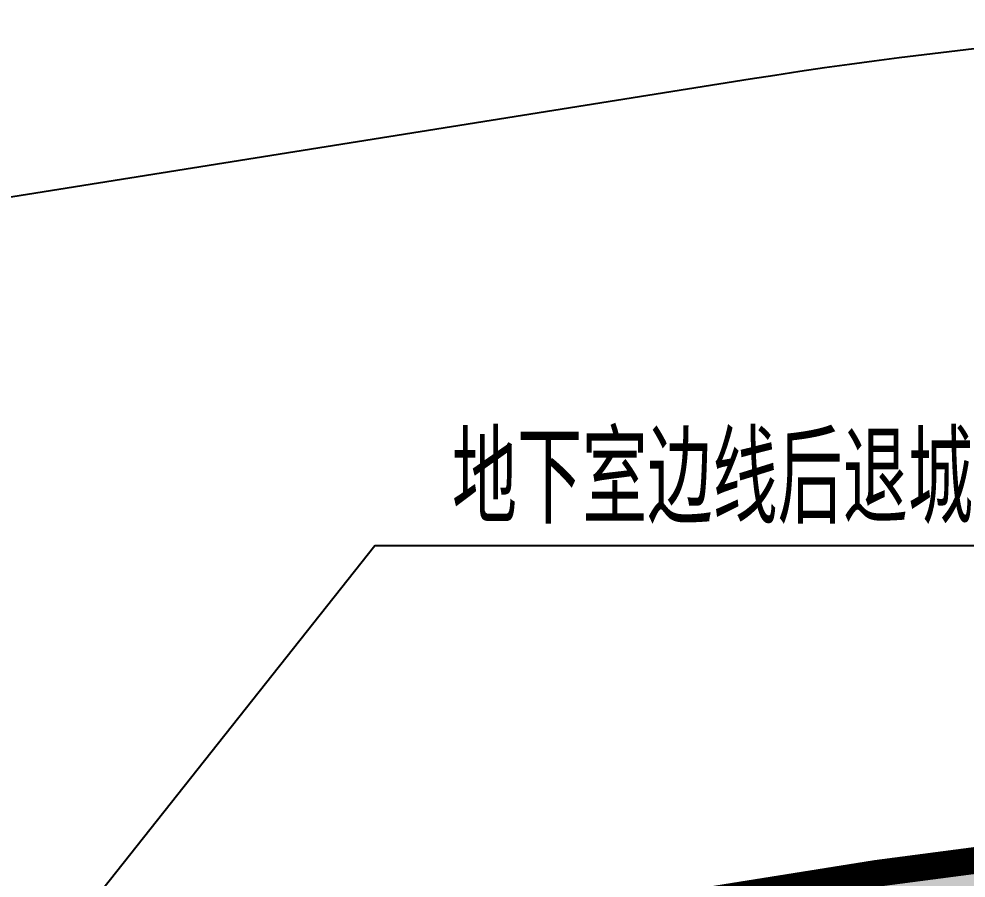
# Model space of a CAD drawing. Header units: metres. Extents: x 71066629 to 71645179, y 84793221 to 85208804.
# Drawn here: x 71238087 to 71255756, y 84969512 to 84985536 of the extents above; entities that cross this region are included whole.
import ezdxf

# ---------------------------------------------------------------- set-up
doc = ezdxf.new("R2010")
doc.units = ezdxf.units.M
doc.header["$LTSCALE"] = 1000
for name, pattern in [('ACAD_ISO03W100', [30, 12, -18]), ('CENTER', [50.8, 31.75, -6.35, 6.35, -6.35]), ('DASH', [0.35, 0.25, -0.1])]:
    doc.linetypes.add(name, pattern=pattern)
for name, color, linetype in [('DIM_SYMB', 3, 'Continuous'), ('G-PLTG', 105, 'Continuous'), ('G-SITE-BLUE', 5, 'Continuous'), ('G-SITE-GREN', 72, 'Continuous'), ('G-SITE-PROP', 1, 'Continuous'), ('G_DRIV_ROAD', 145, 'Continuous'), ('G_N_GUIDES', 3, 'DASH')]:
    doc.layers.add(name, color=color, linetype=linetype)
doc.styles.add('_TCH_DIM', font='SIMPLEX', dxfattribs={"bigfont": 'GBCBIG'})

# ---------------------------------------------------------------- blocks, each defined once
blk = doc.blocks.new('A$C237376EB')
at = {"layer": 'G-SITE-BLUE', "linetype": 'Continuous'}
blk.add_line((674.417, 572.261), (563.155, 554.51), dxfattribs=at)
blk.add_arc((688.597, 483.385), 90, 89.52146, 99.06476, dxfattribs=at)
at = {"layer": 'G-SITE-GREN', "color": 3, "linetype": 'Continuous'}
blk.add_line((562.857, 539.273), (676.781, 557.449), dxfattribs=at)
at = {"layer": 'G-SITE-GREN', "color": 3, "linetype": 'ACAD_ISO03W100'}
blk.add_arc((688.597, 483.385), 75, 89.52146, 99.06476, dxfattribs=at)

msp = doc.modelspace()

# ---------------------------------------------------------------- hatches: boundary and pattern name
at = {"layer": 'G-PLTG'}
h = msp.add_hatch(dxfattribs=at)
h.set_pattern_fill('CROSS', color=256, scale=500, style=0)
h.set_pattern_definition([(0, (0, 0), (793.75, 793.75), [396.875, -1190.625]), (90, (198.4, -198.4), (-793.75, 793.75), [396.875, -1190.625])])
h.paths.add_polyline_path([(71147349.083, 84939259.314), (71145291.521, 84939259.314), (71145291.337, 84919918.445, -0.490018964), (71141422.117, 84916799.328), (71139492.103, 84916942.553), (71140165.577, 84951423.833), (71214357.836, 84963260.727), (71254089.189, 84969599.609), (71256456.236, 84969777.292), (71265024.641, 84915678.51), (71253588.276, 84913867.167), (71246939.811, 84955843.924), (71241013.681, 84954905.317), (71240631.911, 84957315.715, 0.41454433), (71230324.77, 84964795.405), (71160770.303, 84953698.535, 0.344600181)])

# ---------------------------------------------------------------- linework, layer by layer
at = {"layer": 'DIM_SYMB'}
msp.add_lwpolyline([(71270168.857, 84975708.131), (71244723.659, 84975708.131), (71237223.689, 84966250.595)], dxfattribs=at)
at = {"layer": 'G-SITE-PROP', "color": 1, "linetype": 'CENTER', "ltscale": 0.1, "const_width": 500}
msp.add_lwpolyline([(71472278.139, 84968593.364), (71472629.36, 84955600.218), (71469941.372, 84925516.599), (71471208.114, 84878652.581), (71471208.114, 84878652.581), (71296860.553, 84872999.995, -0.008064359), (71296860.553, 84872999.995), (71138633.758, 84872999.995, -0.828017038), (71138633.758, 84872999.995), (71140165.485, 84951423.818), (71254089.189, 84969599.609, -0.041638667), (71266531.938, 84970533.63), (71369816.367, 84969671.02), (71472278.139, 84968593.364), (71472629.36, 84955600.218), (71469941.372, 84925516.599), (71471208.114, 84878652.581), (71471208.114, 84878652.581), (71296860.553, 84872999.995, -0.008064359), (71296860.553, 84872999.995), (71138633.758, 84872999.995, -0.828017038), (71138633.758, 84872999.995), (71140169.386, 84951623.516)], format="xyb", dxfattribs=at)
at = {"layer": 'G_DRIV_ROAD'}
msp.add_line((71266531.938, 84970533.629), (71254807.729, 84969653.546), dxfattribs=at)

# ---------------------------------------------------------------- block references
at = {"layer": 'G_N_GUIDES', "xscale": 1000, "yscale": 1000, "zscale": 1000}
msp.add_blockref('A$C237376EB', (70577308.677, 84412150.795), dxfattribs=at)

# ---------------------------------------------------------------- texts
at = {"layer": 'DIM_SYMB', "color": 7, "style": '_TCH_DIM'}
msp.add_text('地下室边线后退城市公共绿地红线最小距离', height=1687.94326, dxfattribs=at).set_placement((71246164.276, 84976122.415))

doc.saveas('drawing.dxf')
